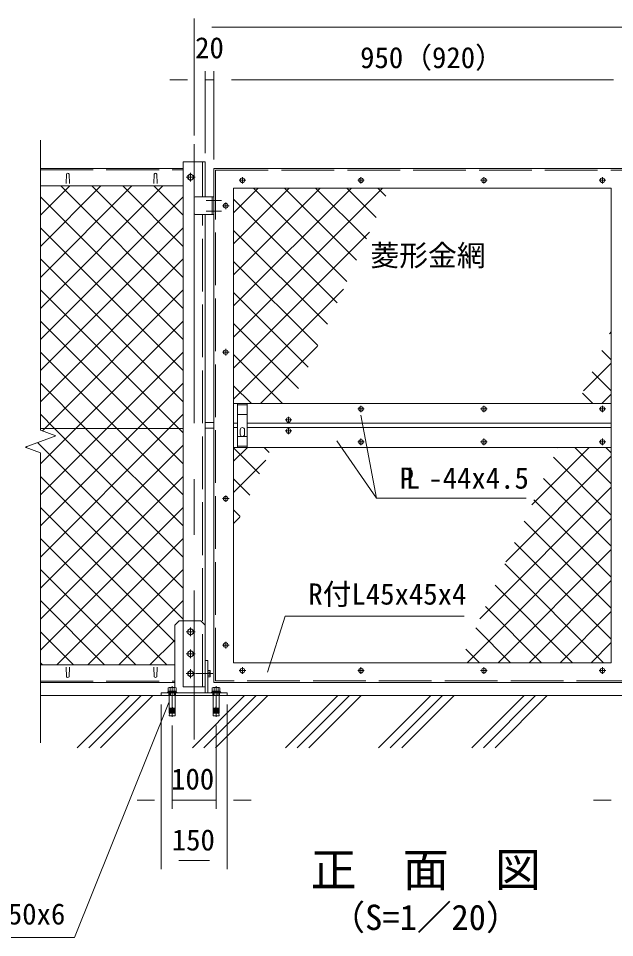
# Model space of a CAD drawing. Units: millimetres, scale not verified. Extents: x -4200 to 4200, y -2970 to 2970.
# Drawn here: x -2728 to -1369, y -309 to 1783 of the extents above; entities that cross this region are included whole.
import ezdxf
from ezdxf.enums import TextEntityAlignment as Align

# ---------------------------------------------------------------- set-up
doc = ezdxf.new("R2010")
doc.units = ezdxf.units.MM
doc.header["$LTSCALE"] = 20
doc.linetypes.add('DASHED', pattern=[7.5, 6, -1.5])
doc.linetypes.add('USER1', pattern=[50.8, 31.75, -6.35, 6.35, -6.35])
doc.layers.add('0-0_D-TTL-TXT', color=7, linetype='Continuous')
for name, color, linetype, lineweight in [('0-1_D-STR1', 1, 'Continuous', 18), ('0-2_D-BMK', 2, 'USER1', 13), ('0-3_D-STR3', 3, 'Continuous', 13), ('0-4_D-STR-DIM', 7, 'Continuous', 9), ('0-6_D-STR-TXT', 7, 'Continuous', 9), ('0-7_D-STR2', 7, 'Continuous', 9), ('0-9_D-BGD', 7, 'Continuous', 9), ('0-A_D-DCR-HCH', 7, 'Continuous', 9)]:
    doc.layers.add(name, color=color, linetype=linetype, lineweight=lineweight)
doc.styles.add('ＭＳ ゴシック', font='')
doc.styles.get('ＭＳ ゴシック').set_extended_font_data('MS Gothic')

msp = doc.modelspace()

# ---------------------------------------------------------------- linework, layer by layer
at = {"layer": '0-1_D-STR1'}
for p, q in [((-2352.17, 1456.37), (-2352.17, 261.37)), ((-2302.17, 1456.37), (-2352.17, 1456.37)), ((-2302.17, 1376.37), (-2302.17, 1456.37)), ((-2677.17, 1441.37), (-2352.17, 1441.37)), ((-2618.17, 1428.24), (-2618.92, 1406.74)), ((-2612.17, 1428.24), (-2611.42, 1406.74)), ((-2418.17, 1428.24), (-2418.92, 1406.74)), ((-2412.17, 1428.24), (-2411.42, 1406.74)), ((-2352.17, 1401.37), (-2677.17, 1401.37)), ((-2237.17, 1396.37), (-1377.17, 1396.37)), ((-2237.17, 316.37), (-2237.17, 1396.37)), ((-1377.17, 1396.37), (-1377.17, 316.37)), ((-2302.17, 247.37), (-2302.17, 1336.37)), ((-1377.17, 906.37), (-2237.17, 906.37)), ((-2228.16, 861.37), (-2237.17, 861.37)), ((-1377.17, 861.37), (-2206.16, 861.37)), ((-2228.16, 851.37), (-2237.17, 851.37)), ((-1377.17, 851.37), (-2206.16, 851.37)), ((-1377.17, 806.37), (-2237.17, 806.37)), ((-1377.17, 316.37), (-2237.17, 316.37)), ((-2237.17, 316.37), (-1377.17, 316.37)), ((-2371.17, 311.37), (-2677.17, 311.37)), ((-2618.17, 284.5), (-2618.92, 306)), ((-2612.17, 284.5), (-2611.42, 306)), ((-2418.17, 284.5), (-2418.92, 306)), ((-2412.17, 284.5), (-2411.42, 306)), ((-2677.17, 271.37), (-2371.17, 271.37))]:
    msp.add_line(p, q, dxfattribs=at)
at = {"layer": '0-1_D-STR1', "linetype": 'DASHED'}
for p, q in [((-2308.17, 1376.37), (-2308.17, 1456.37)), ((-2677.17, 1438.37), (-2352.17, 1438.37)), ((-2278.17, 275.37), (-2278.17, 1437.37)), ((-2308.17, 261.37), (-2308.17, 1336.37)), ((-2677.17, 274.37), (-2371.17, 274.37)), ((-1336.17, 275.37), (-2278.17, 275.37)), ((-2352.17, 261.37), (-2302.17, 261.37))]:
    msp.add_line(p, q, dxfattribs=at)
at = {"layer": '0-1_D-STR1'}
msp.add_lwpolyline([(-1332.17, 1441.37), (-1332.17, 271.37), (-2282.17, 271.37), (-2282.17, 1441.37)], close=True, dxfattribs=at)
at = {"layer": '0-1_D-STR1', "linetype": 'DASHED'}
msp.add_lwpolyline([(-2278.17, 1437.37), (-1336.17, 1437.37), (-1336.17, 275.37)], dxfattribs=at)
at = {"layer": '0-1_D-STR1'}
for centre, start, end in [((-2615.17, 1426.99), 22.61986, 157.38014), ((-2415.17, 1426.99), 22.61986, 157.38014), ((-2615.17, 285.75), 202.61986, 337.38014), ((-2415.17, 285.75), 202.61986, 337.38014)]:
    msp.add_arc(centre, 3.25, start, end, dxfattribs=at)
at = {"layer": '0-2_D-BMK'}
for p, q in [((-2327.17, 1496.37), (-2327.17, 141.37)), ((-2335.17, 1431.37), (-2335.17, 1411.37)), ((-2325.17, 1421.37), (-2345.17, 1421.37)), ((-2209.73, 1414.37), (-2224.61, 1414.37)), ((-2217.17, 1421.81), (-2217.17, 1406.93)), ((-1939.73, 1414.37), (-1954.61, 1414.37)), ((-1947.17, 1421.81), (-1947.17, 1406.93)), ((-1659.73, 1414.37), (-1674.61, 1414.37)), ((-1667.17, 1421.81), (-1667.17, 1406.93)), ((-1389.73, 1414.37), (-1404.61, 1414.37)), ((-1397.17, 1421.81), (-1397.17, 1406.93)), ((-2299.77, 1368.37), (-2264.57, 1368.37)), ((-2255.17, 1363.81), (-2255.17, 1348.93)), ((-2299.77, 1344.37), (-2264.57, 1344.37)), ((-2247.73, 1356.37), (-2262.61, 1356.37)), ((-2255.17, 1030.51), (-2255.17, 1015.63)), ((-2247.73, 1023.07), (-2262.61, 1023.07)), ((-1947.17, 901.31), (-1947.17, 886.43)), ((-1667.17, 901.31), (-1667.17, 886.43)), ((-1397.17, 901.31), (-1397.17, 886.43)), ((-1939.73, 893.87), (-1954.61, 893.87)), ((-1659.73, 893.87), (-1674.61, 893.87)), ((-1389.73, 893.87), (-1404.61, 893.87)), ((-2104.73, 868.87), (-2119.61, 868.87)), ((-2112.17, 876.31), (-2112.17, 861.43)), ((-2104.73, 843.87), (-2119.61, 843.87)), ((-2112.17, 851.31), (-2112.17, 836.43)), ((-1939.73, 818.87), (-1954.61, 818.87)), ((-1947.17, 826.31), (-1947.17, 811.43)), ((-1659.73, 818.87), (-1674.61, 818.87)), ((-1667.17, 826.31), (-1667.17, 811.43)), ((-1389.73, 818.87), (-1404.61, 818.87)), ((-1397.17, 826.31), (-1397.17, 811.43)), ((-2255.17, 697.11), (-2255.17, 682.23)), ((-2247.73, 689.67), (-2262.61, 689.67)), ((-2325.17, 386.37), (-2345.17, 386.37)), ((-2335.17, 396.37), (-2335.17, 376.37)), ((-2247.73, 356.37), (-2262.61, 356.37)), ((-2255.17, 363.81), (-2255.17, 348.93)), ((-2325.17, 336.37), (-2345.17, 336.37)), ((-2335.17, 346.37), (-2335.17, 326.37)), ((-2335.17, 301.37), (-2335.17, 281.37)), ((-2209.73, 298.37), (-2224.61, 298.37)), ((-2217.17, 305.81), (-2217.17, 290.93)), ((-1939.73, 298.37), (-1954.61, 298.37)), ((-1947.17, 305.81), (-1947.17, 290.93)), ((-1659.73, 298.37), (-1674.61, 298.37)), ((-1667.17, 305.81), (-1667.17, 290.93)), ((-1389.73, 298.37), (-1404.61, 298.37)), ((-1397.17, 305.81), (-1397.17, 290.93)), ((-2325.17, 291.37), (-2345.17, 291.37)), ((-2345.17, 291.37), (-2325.17, 291.37)), ((-2323.4, 291.37), (-2284.67, 291.37)), ((-2377.17, 263.06), (-2377.17, 193.06)), ((-2277.17, 263.06), (-2277.17, 193.06))]:
    msp.add_line(p, q, dxfattribs=at)
at = {"layer": '0-3_D-STR3'}
for p, q in [((-2327.17, 1374.37), (-2327.17, 1338.37)), ((-2282.17, 1376.37), (-2325.17, 1376.37)), ((-2282.17, 1376.37), (-2282.17, 1336.37)), ((-2282.17, 1336.37), (-2325.17, 1336.37)), ((-2228.17, 906.37), (-2228.17, 806.37)), ((-2206.17, 906.37), (-2206.17, 806.37)), ((-2302.17, 862.87), (-2282.17, 862.87)), ((-2677.17, 849.62), (-2352.17, 849.62)), ((-2302.17, 849.87), (-2282.17, 849.87)), ((-2222.17, 836.37), (-2222.17, 846.37)), ((-2212.17, 836.37), (-2212.17, 846.37)), ((-2361.17, 411.37), (-2371.17, 401.37)), ((-2371.17, 401.37), (-2371.17, 259.87)), ((-2312.17, 411.37), (-2361.17, 411.37)), ((-2312.17, 411.37), (-2302.17, 401.37)), ((-2302.17, 247.37), (-2302.17, 401.37)), ((-2335.17, 393.87), (-2341.67, 390.12)), ((-2341.67, 390.12), (-2341.67, 382.61)), ((-2335.17, 378.87), (-2341.67, 382.61)), ((-2335.17, 393.87), (-2328.67, 390.12)), ((-2335.17, 378.87), (-2328.67, 382.61)), ((-2328.67, 390.12), (-2328.67, 382.61)), ((-2335.17, 343.87), (-2341.67, 340.12)), ((-2341.67, 340.12), (-2341.67, 332.61)), ((-2335.17, 343.87), (-2328.67, 340.12)), ((-2328.67, 340.12), (-2328.67, 332.61)), ((-2335.17, 328.87), (-2341.67, 332.61)), ((-2335.17, 328.87), (-2328.67, 332.61)), ((-2302.17, 321.37), (-2296.17, 321.37)), ((-2296.17, 321.37), (-2296.17, 247.37)), ((-2296.17, 298.87), (-2291.56, 298.87)), ((-2296.17, 298.87), (-2296.17, 283.86)), ((-2296.17, 295.12), (-2291.56, 295.12)), ((-2290.87, 297.67), (-2291.56, 298.87)), ((-2290.87, 297.67), (-2290.87, 285.07)), ((-2296.17, 287.61), (-2291.56, 287.61)), ((-2296.17, 283.86), (-2291.56, 283.86)), ((-2290.87, 285.07), (-2291.56, 283.86)), ((-2385.97, 251.87), (-2385.97, 259.07)), ((-2384.09, 259.87), (-2370.47, 259.87)), ((-2381.57, 259.07), (-2381.57, 251.87)), ((-2375.92, 249.37), (-2378.42, 251.87)), ((-2372.77, 259.07), (-2372.77, 251.87)), ((-2368.37, 251.87), (-2368.37, 259.07)), ((-2285.97, 251.87), (-2285.97, 259.07)), ((-2284.09, 259.87), (-2270.47, 259.87)), ((-2281.57, 259.07), (-2281.57, 251.87)), ((-2275.92, 249.37), (-2278.42, 251.87)), ((-2272.77, 259.07), (-2272.77, 251.87)), ((-2268.37, 251.87), (-2268.37, 259.07)), ((-2382.17, 241.37), (-2382.17, 247.37)), ((-2381.37, 241.37), (-2381.37, 247.37)), ((-2372.97, 241.37), (-2372.97, 247.37)), ((-2372.17, 241.37), (-2372.17, 247.37)), ((-2282.17, 241.37), (-2282.17, 247.37)), ((-2281.37, 241.37), (-2281.37, 247.37)), ((-2272.97, 241.37), (-2272.97, 247.37)), ((-2272.17, 241.37), (-2272.17, 247.37)), ((-2377.54, 211.37), (-2384.17, 211.37)), ((-2377.54, 215.16), (-2377.54, 201.37)), ((-2376.79, 215.16), (-2376.79, 201.37)), ((-2376.79, 211.37), (-2370.17, 211.37)), ((-2277.54, 211.37), (-2284.17, 211.37)), ((-2277.54, 215.16), (-2277.54, 201.37)), ((-2276.79, 215.16), (-2276.79, 201.37)), ((-2276.79, 211.37), (-2270.17, 211.37)), ((-2377.54, 208.87), (-2384.17, 208.87)), ((-2377.54, 206.37), (-2384.17, 206.37)), ((-2377.54, 203.87), (-2384.17, 203.87)), ((-2376.79, 208.87), (-2369.96, 208.87)), ((-2376.79, 206.37), (-2370.17, 206.37)), ((-2376.79, 203.87), (-2370.17, 203.87)), ((-2277.54, 208.87), (-2284.17, 208.87)), ((-2277.54, 206.37), (-2284.17, 206.37)), ((-2277.54, 203.87), (-2284.17, 203.87)), ((-2276.79, 208.87), (-2269.96, 208.87)), ((-2276.79, 206.37), (-2270.17, 206.37)), ((-2276.79, 203.87), (-2270.17, 203.87))]:
    msp.add_line(p, q, dxfattribs=at)
at = {"layer": '0-3_D-STR3', "linetype": 'DASHED'}
for p, q in [((-2286.17, 1376.37), (-2286.17, 1336.37)), ((-2206.17, 903.37), (-2228.17, 903.37)), ((-2206.17, 881.37), (-2228.17, 881.37)), ((-2228.17, 831.37), (-2206.17, 831.37)), ((-2206.17, 809.37), (-2228.17, 809.37)), ((-2384.67, 241.37), (-2384.67, 247.37)), ((-2369.67, 241.37), (-2369.67, 247.37)), ((-2284.67, 241.37), (-2284.67, 247.37)), ((-2269.67, 241.37), (-2269.67, 247.37))]:
    msp.add_line(p, q, dxfattribs=at)
at = {"layer": '0-3_D-STR3'}
for points in [[(-2328.67, 1425.12), (-2335.17, 1428.87), (-2341.67, 1425.12), (-2341.67, 1417.61), (-2335.17, 1413.86), (-2328.67, 1417.61)], [(-2341.67, 295.12), (-2335.17, 298.87), (-2328.67, 295.12), (-2328.67, 287.61), (-2335.17, 283.86), (-2341.67, 287.61)], [(-2252.17, 241.37), (-2402.17, 241.37), (-2402.17, 247.37), (-2252.17, 247.37)], [(-2387.67, 249.37), (-2387.67, 247.37), (-2366.67, 247.37), (-2366.67, 249.37)], [(-2287.67, 249.37), (-2287.67, 247.37), (-2266.67, 247.37), (-2266.67, 249.37)]]:
    msp.add_lwpolyline(points, close=True, dxfattribs=at)
for points in [[(-2367.97, 249.37), (-2367.97, 251.87), (-2386.37, 251.87), (-2386.37, 249.37)], [(-2267.97, 249.37), (-2267.97, 251.87), (-2286.37, 251.87), (-2286.37, 249.37)], [(-2377.54, 213.03), (-2384.17, 213.03), (-2384.17, 241.37), (-2370.17, 241.37), (-2370.17, 213.03), (-2376.79, 213.03)], [(-2277.54, 213.03), (-2284.17, 213.03), (-2284.17, 241.37), (-2270.17, 241.37), (-2270.17, 213.03), (-2276.79, 213.03)], [(-2383.85, 213.03), (-2384.17, 211.37), (-2384.17, 210.53), (-2377.54, 210.53)], [(-2383.85, 210.53), (-2384.17, 208.87), (-2384.17, 208.03), (-2377.54, 208.03)], [(-2370.48, 213.03), (-2370.17, 211.37), (-2370.17, 210.53), (-2376.79, 210.53)], [(-2370.48, 210.53), (-2370.17, 208.87), (-2370.17, 208.03), (-2376.79, 208.03)], [(-2283.85, 213.03), (-2284.17, 211.37), (-2284.17, 210.53), (-2277.54, 210.53)], [(-2283.85, 210.53), (-2284.17, 208.87), (-2284.17, 208.03), (-2277.54, 208.03)], [(-2270.48, 213.03), (-2270.17, 211.37), (-2270.17, 210.53), (-2276.79, 210.53)], [(-2270.48, 210.53), (-2270.17, 208.87), (-2270.17, 208.03), (-2276.79, 208.03)], [(-2383.85, 208.03), (-2384.17, 206.37), (-2384.17, 205.53), (-2377.54, 205.53)], [(-2383.85, 205.53), (-2384.17, 203.87), (-2384.17, 201.37), (-2370.17, 201.37), (-2370.17, 203.87), (-2370.48, 205.53)], [(-2383.64, 201.37), (-2384.17, 195.37), (-2370.17, 195.37), (-2370.69, 201.37)], [(-2384.17, 201.37), (-2377.48, 201.37), (-2370.17, 201.37)], [(-2370.48, 208.03), (-2370.17, 206.37), (-2370.17, 205.53), (-2376.79, 205.53)], [(-2283.85, 208.03), (-2284.17, 206.37), (-2284.17, 205.53), (-2277.54, 205.53)], [(-2283.85, 205.53), (-2284.17, 203.87), (-2284.17, 201.37), (-2270.17, 201.37), (-2270.17, 203.87), (-2270.48, 205.53)], [(-2283.64, 201.37), (-2284.17, 195.37), (-2270.17, 195.37), (-2270.69, 201.37)], [(-2284.17, 201.37), (-2277.48, 201.37), (-2270.17, 201.37)], [(-2270.48, 208.03), (-2270.17, 206.37), (-2270.17, 205.53), (-2276.79, 205.53)]]:
    msp.add_lwpolyline(points, dxfattribs=at)
for centre, radius in [((-2335.17, 1421.37), 6.25), ((-2217.17, 1414.37), 5.25), ((-1947.17, 1414.37), 5.25), ((-1667.17, 1414.37), 5.25), ((-1397.17, 1414.37), 5.25), ((-2255.17, 1356.37), 5.25), ((-2255.17, 1023.07), 5.25), ((-1947.17, 893.87), 5.25), ((-1667.17, 893.87), 5.25), ((-1397.17, 893.87), 5.25), ((-2112.17, 868.87), 5.25), ((-2112.17, 843.87), 5.25), ((-1947.17, 818.87), 5.25), ((-1667.17, 818.87), 5.25), ((-1397.17, 818.87), 5.25), ((-2255.17, 689.67), 5.25), ((-2335.17, 386.37), 6.5), ((-2255.17, 356.37), 5.25), ((-2335.17, 336.37), 6.5), ((-2335.17, 291.37), 6.25), ((-2217.17, 298.37), 5.25), ((-1947.17, 298.37), 5.25), ((-1667.17, 298.37), 5.25), ((-1397.17, 298.37), 5.25)]:
    msp.add_circle(centre, radius, dxfattribs=at)
for centre, radius, start, end in [((-2325.17, 1374.37), 2, 90, 180), ((-2325.17, 1338.37), 2, 180, 270), ((-2217.17, 846.37), 5, 0.00035, 180.00001), ((-2217.17, 836.37), 5, 180.00002, 0.00001), ((-2294.3, 296.99), 3.32, 325.61585, 34.38415), ((-2303.4, 291.37), 12.42, 342.4121, 17.5879), ((-2294.3, 285.74), 3.32, 325.61585, 34.38415), ((-2383.77, 256.51), 3.38, 49.3117, 130.6883), ((-2377.17, 247.37), 12.5, 69.39031, 110.60969), ((-2370.57, 256.45), 3.42, 49.96723, 130.03277), ((-2283.77, 256.51), 3.38, 49.3117, 130.6883), ((-2277.17, 247.37), 12.5, 69.39031, 110.60969), ((-2270.57, 256.45), 3.42, 49.96723, 130.03277), ((-2377.17, 215.16), 0.375, 0, 180), ((-2277.17, 215.16), 0.375, 0, 180)]:
    msp.add_arc(centre, radius, start, end, dxfattribs=at)
at = {"layer": '0-4_D-STR-DIM'}
for p, q in [((-2327.17, 1516.37), (-2327.17, 1782.86)), ((-2287.17, 1762.86), (-1327.17, 1762.86)), ((-2302.17, 1476.37), (-2302.17, 1662.86)), ((-2282.17, 1461.37), (-2282.17, 1662.86)), ((-2282.17, 1461.37), (-2282.17, 1662.86)), ((-2342.17, 1642.86), (-2382.17, 1642.86)), ((-2282.17, 1642.86), (-2302.17, 1642.86)), ((-1372.17, 1642.86), (-2242.17, 1642.86)), ((-2242.17, 1642.86), (-2202.17, 1642.86)), ((-1372.17, 1642.86), (-1412.17, 1642.86)), ((-2677.17, 1505.82), (-2677.17, 845.59)), ((-2641.93, 832.77), (-2677.17, 845.59)), ((-2712.4, 807.12), (-2641.93, 832.77)), ((-2677.17, 794.29), (-2712.4, 807.12)), ((-2677.17, 794.29), (-2677.17, 134.06)), ((-2402.17, 221.37), (-2402.17, -153.64)), ((-2252.17, 221.37), (-2252.17, -153.64)), ((-2377.17, 173.06), (-2377.17, -16.46)), ((-2277.17, 173.06), (-2277.17, -16.46)), ((-2417.17, 3.54), (-2457.17, 3.54)), ((-2377.17, 3.54), (-2277.17, 3.54)), ((-2237.17, 3.54), (-2197.17, 3.54)), ((-1377.17, 3.54), (-1417.17, 3.54)), ((-2362.17, -133.64), (-2292.17, -133.64))]:
    msp.add_line(p, q, dxfattribs=at)
at = {"layer": '0-6_D-STR-TXT'}
msp.add_line((-1911.64, 690.96), (-1947.28, 879.71), dxfattribs=at)
for points in [[(-1570.62, 690.96), (-1911.64, 690.96), (-2002.43, 821.25)], [(-1712.04, 422.49), (-2120.07, 422.49), (-2159.7, 294.99)], [(-3360.96, -309.44), (-2599.67, -309.44), (-2384.91, 225.34)]]:
    msp.add_lwpolyline(points, dxfattribs=at)
at = {"layer": '0-7_D-STR2'}
for p, q in [((-2677.17, 1334.71), (-2610.51, 1401.37)), ((-2677.17, 1264), (-2539.8, 1401.37)), ((-2677.17, 1193.29), (-2469.09, 1401.37)), ((-2677.17, 1122.58), (-2398.38, 1401.37)), ((-2352.17, 1122.48), (-2631.05, 1401.37)), ((-2352.17, 1193.19), (-2560.34, 1401.37)), ((-2352.17, 1263.9), (-2489.63, 1401.37)), ((-2352.17, 1334.61), (-2418.92, 1401.37)), ((-2237.17, 1340.45), (-2181.24, 1396.37)), ((-2237.17, 1269.73), (-2110.53, 1396.37)), ((-2237.17, 1199.02), (-2039.82, 1396.37)), ((-2237.17, 1128.31), (-1969.11, 1396.37)), ((-2237.17, 1057.6), (-1898.4, 1396.37)), ((-1979.14, 1183.72), (-2191.79, 1396.37)), ((-1957.03, 1232.32), (-2121.08, 1396.37)), ((-1934.91, 1280.91), (-2050.37, 1396.37)), ((-1912.8, 1329.51), (-1979.66, 1396.37)), ((-1890.68, 1378.11), (-1908.94, 1396.37)), ((-2677.17, 1051.87), (-2352.17, 1376.87)), ((-2352.17, 1051.77), (-2677.17, 1376.77)), ((-2001.25, 1135.12), (-2237.17, 1371.04)), ((-2677.17, 981.16), (-2352.17, 1306.16)), ((-2352.17, 981.06), (-2677.17, 1306.06)), ((-2023.37, 1086.53), (-2237.17, 1300.32)), ((-2237.17, 986.89), (-1928.04, 1296.02)), ((-2677.17, 910.45), (-2352.17, 1235.45)), ((-2352.17, 910.35), (-2677.17, 1235.35)), ((-2045.48, 1037.93), (-2237.17, 1229.61)), ((-2362.14, 849.62), (-2677.17, 1164.64)), ((-2237.17, 916.18), (-1987.08, 1166.27)), ((-2067.6, 989.33), (-2237.17, 1158.9)), ((-2432.86, 849.62), (-2677.17, 1093.93)), ((-2596.57, 849.62), (-2352.17, 1094.02)), ((-2089.71, 940.74), (-2237.17, 1088.19)), ((-1381.11, 1065.13), (-1377.17, 1069.07)), ((-2176.27, 906.37), (-2046.13, 1036.51)), ((-1377.17, 1006.01), (-1398.37, 1027.21)), ((-2503.57, 849.62), (-2677.17, 1023.22)), ((-2525.86, 849.62), (-2352.17, 1023.31)), ((-2126.05, 906.37), (-2237.17, 1017.48)), ((-1440.16, 935.37), (-1377.17, 998.36)), ((-1377.17, 935.3), (-1420.48, 978.61)), ((-2574.28, 849.62), (-2677.17, 952.51)), ((-2455.15, 849.62), (-2352.17, 952.6)), ((-2196.76, 906.37), (-2237.17, 946.77)), ((-1418.94, 906.37), (-1442.59, 930.02)), ((-1398.45, 906.37), (-1377.17, 927.65)), ((-2105.56, 906.37), (-2105.17, 906.75)), ((-2644.99, 849.62), (-2677.17, 881.8)), ((-2384.44, 849.62), (-2352.17, 881.89)), ((-2677.17, 769.02), (-2596.57, 849.62)), ((-2677.17, 698.31), (-2525.86, 849.62)), ((-2677.17, 627.6), (-2455.15, 849.62)), ((-2677.17, 556.89), (-2384.44, 849.62)), ((-2352.17, 556.8), (-2644.99, 849.62)), ((-2352.17, 627.51), (-2574.28, 849.62)), ((-2352.17, 698.22), (-2503.57, 849.62)), ((-2352.17, 768.93), (-2432.86, 849.62)), ((-2352.17, 839.64), (-2362.14, 849.62)), ((-2352.17, 486.09), (-2683.66, 817.58)), ((-2710.48, 806.42), (-2708.29, 808.61)), ((-2677.17, 486.18), (-2352.17, 811.18)), ((-2237.17, 774.76), (-2205.56, 806.37)), ((-2178.17, 746.35), (-2237.17, 805.35)), ((-2156.05, 794.95), (-2167.47, 806.37)), ((-1558.25, 675.86), (-1427.74, 806.37)), ((-1499.2, 805.62), (-1498.45, 806.37)), ((-1377.17, 723.17), (-1460.37, 806.37)), ((-1377.17, 793.88), (-1389.66, 806.37)), ((-2237.17, 704.05), (-2164.22, 777)), ((-1617.3, 546.1), (-1377.17, 786.23)), ((-1377.17, 652.46), (-1508.94, 784.23)), ((-2677.17, 415.47), (-2352.17, 740.47)), ((-2352.17, 415.38), (-2677.17, 740.38)), ((-2200.28, 697.75), (-2237.17, 734.64)), ((-1377.17, 581.75), (-1531.05, 735.63)), ((-1676.34, 416.35), (-1377.17, 715.52)), ((-2677.17, 344.76), (-2352.17, 669.76)), ((-2371.17, 363.66), (-2677.17, 669.66)), ((-1377.17, 511.04), (-1553.16, 687.03)), ((-2222.39, 649.16), (-2237.17, 663.93)), ((-2237.17, 633.34), (-2223.26, 647.24)), ((-1705.61, 316.37), (-1377.17, 644.81)), ((-1377.17, 440.32), (-1575.28, 638.44)), ((-2389.58, 311.37), (-2677.17, 598.95)), ((-2639.85, 311.37), (-2352.17, 599.05)), ((-1377.17, 369.61), (-1597.39, 589.84)), ((-1634.9, 316.37), (-1377.17, 574.1)), ((-2460.29, 311.37), (-2677.17, 528.24)), ((-2569.14, 311.37), (-2352.17, 528.34)), ((-1394.63, 316.37), (-1619.51, 541.24)), ((-1564.19, 316.37), (-1377.17, 503.39)), ((-1465.34, 316.37), (-1641.62, 492.65)), ((-2531, 311.37), (-2677.17, 457.53)), ((-2498.43, 311.37), (-2352.17, 457.63)), ((-1536.05, 316.37), (-1663.73, 444.05)), ((-1493.48, 316.37), (-1377.17, 432.68)), ((-2601.71, 311.37), (-2677.17, 386.82)), ((-1606.76, 316.37), (-1685.85, 395.45)), ((-2427.72, 311.37), (-2371.17, 367.92)), ((-1422.77, 316.37), (-1377.17, 361.97)), ((-1677.47, 316.37), (-1707.96, 346.86)), ((-2672.42, 311.37), (-2677.17, 316.11))]:
    msp.add_line(p, q, dxfattribs=at)
msp.add_lwpolyline([(-2672.87, 844.03), (-2667.28, 849.62), (-2352.17, 1164.73)], dxfattribs=at)
at = {"layer": '0-9_D-BGD'}
msp.add_line((-2677.17, 241.37), (-937.17, 241.37), dxfattribs=at)
at = {"layer": '0-A_D-DCR-HCH'}
for p, q in [((-2593.36, 122.31), (-2474.3, 241.37)), ((-2566.85, 122.31), (-2447.79, 241.37)), ((-2540.33, 122.31), (-2421.27, 241.37)), ((-2331.23, 122.31), (-2212.17, 241.37)), ((-2304.72, 122.31), (-2185.65, 241.37)), ((-2278.2, 122.31), (-2159.14, 241.37)), ((-2119.1, 122.31), (-2000.04, 241.37)), ((-2092.58, 122.31), (-1973.52, 241.37)), ((-2066.07, 122.31), (-1947.01, 241.37)), ((-1906.97, 122.31), (-1787.91, 241.37)), ((-1880.45, 122.31), (-1761.39, 241.37)), ((-1853.93, 122.31), (-1734.87, 241.37)), ((-1694.84, 122.31), (-1575.77, 241.37)), ((-1668.32, 122.31), (-1549.26, 241.37)), ((-1641.8, 122.31), (-1522.74, 241.37))]:
    msp.add_line(p, q, dxfattribs=at)

# ---------------------------------------------------------------- texts
at = {"layer": '0-0_D-TTL-TXT', "style": 'ＭＳ ゴシック'}
for s, height, p in [('正\u3000面\u3000図', 76.98, (-2062.06, -216.31)), ('（S=1／20）', 57.77, (-2016.58, -309.5))]:
    msp.add_text(s, height=height, dxfattribs=at).set_placement(p, align=Align.BOTTOM_LEFT)
at = {"layer": '0-4_D-STR-DIM', "style": 'ＭＳ ゴシック'}
for s, p in [('20', (-2324.92, 1677.61)), ('950（920）', (-1949.09, 1655.2)), ('100', (-2379.69, 13.2)), ('150', (-2378.09, -125.5))]:
    msp.add_text(s, height=48.09, dxfattribs=at).set_placement(p, align=Align.BOTTOM_LEFT)
at = {"layer": '0-6_D-STR-TXT', "style": 'ＭＳ ゴシック'}
for s, p in [('菱形金網', (-1925.62, 1204.81)), ('P -44x4.5', (-1859.2, 697.96)), ('L', (-1845.35, 697.96)), ('R付L45x45x4', (-2067.12, 434.07)), (' 150x150x6', (-2947.73, -294.04))]:
    msp.add_text(s, height=48.09, dxfattribs=at).set_placement(p, align=Align.BOTTOM_LEFT)

doc.saveas('drawing.dxf')
